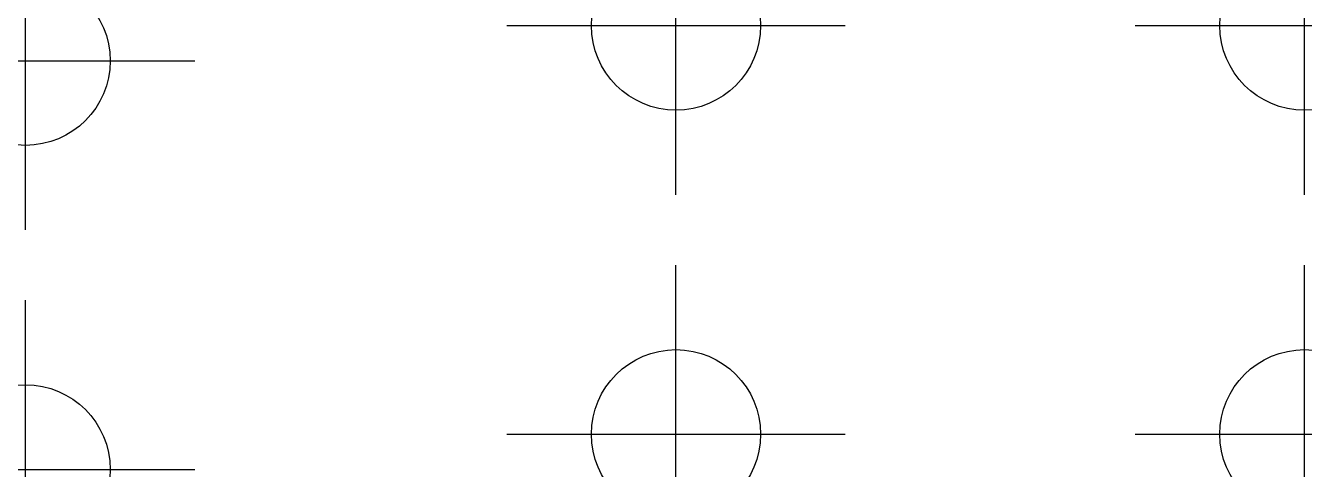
# Model space of a CAD drawing. Header units: inches. Extents: x 10.65 to 18.21, y 6.57 to 9.19.
import ezdxf

# ---------------------------------------------------------------- set-up
doc = ezdxf.new("R2010")
doc.units = ezdxf.units.IN
doc.header["$MEASUREMENT"] = 0
doc.header["$PDMODE"] = 34

msp = doc.modelspace()

# ---------------------------------------------------------------- linework, layer by layer
for p in [(14.4923, 9.1906), (18.2073, 9.1906), (10.6474, 8.9828), (14.4923, 6.7754), (18.2073, 6.7754), (10.6474, 6.5677)]:
    msp.add_point(p)

doc.saveas('drawing.dxf')
